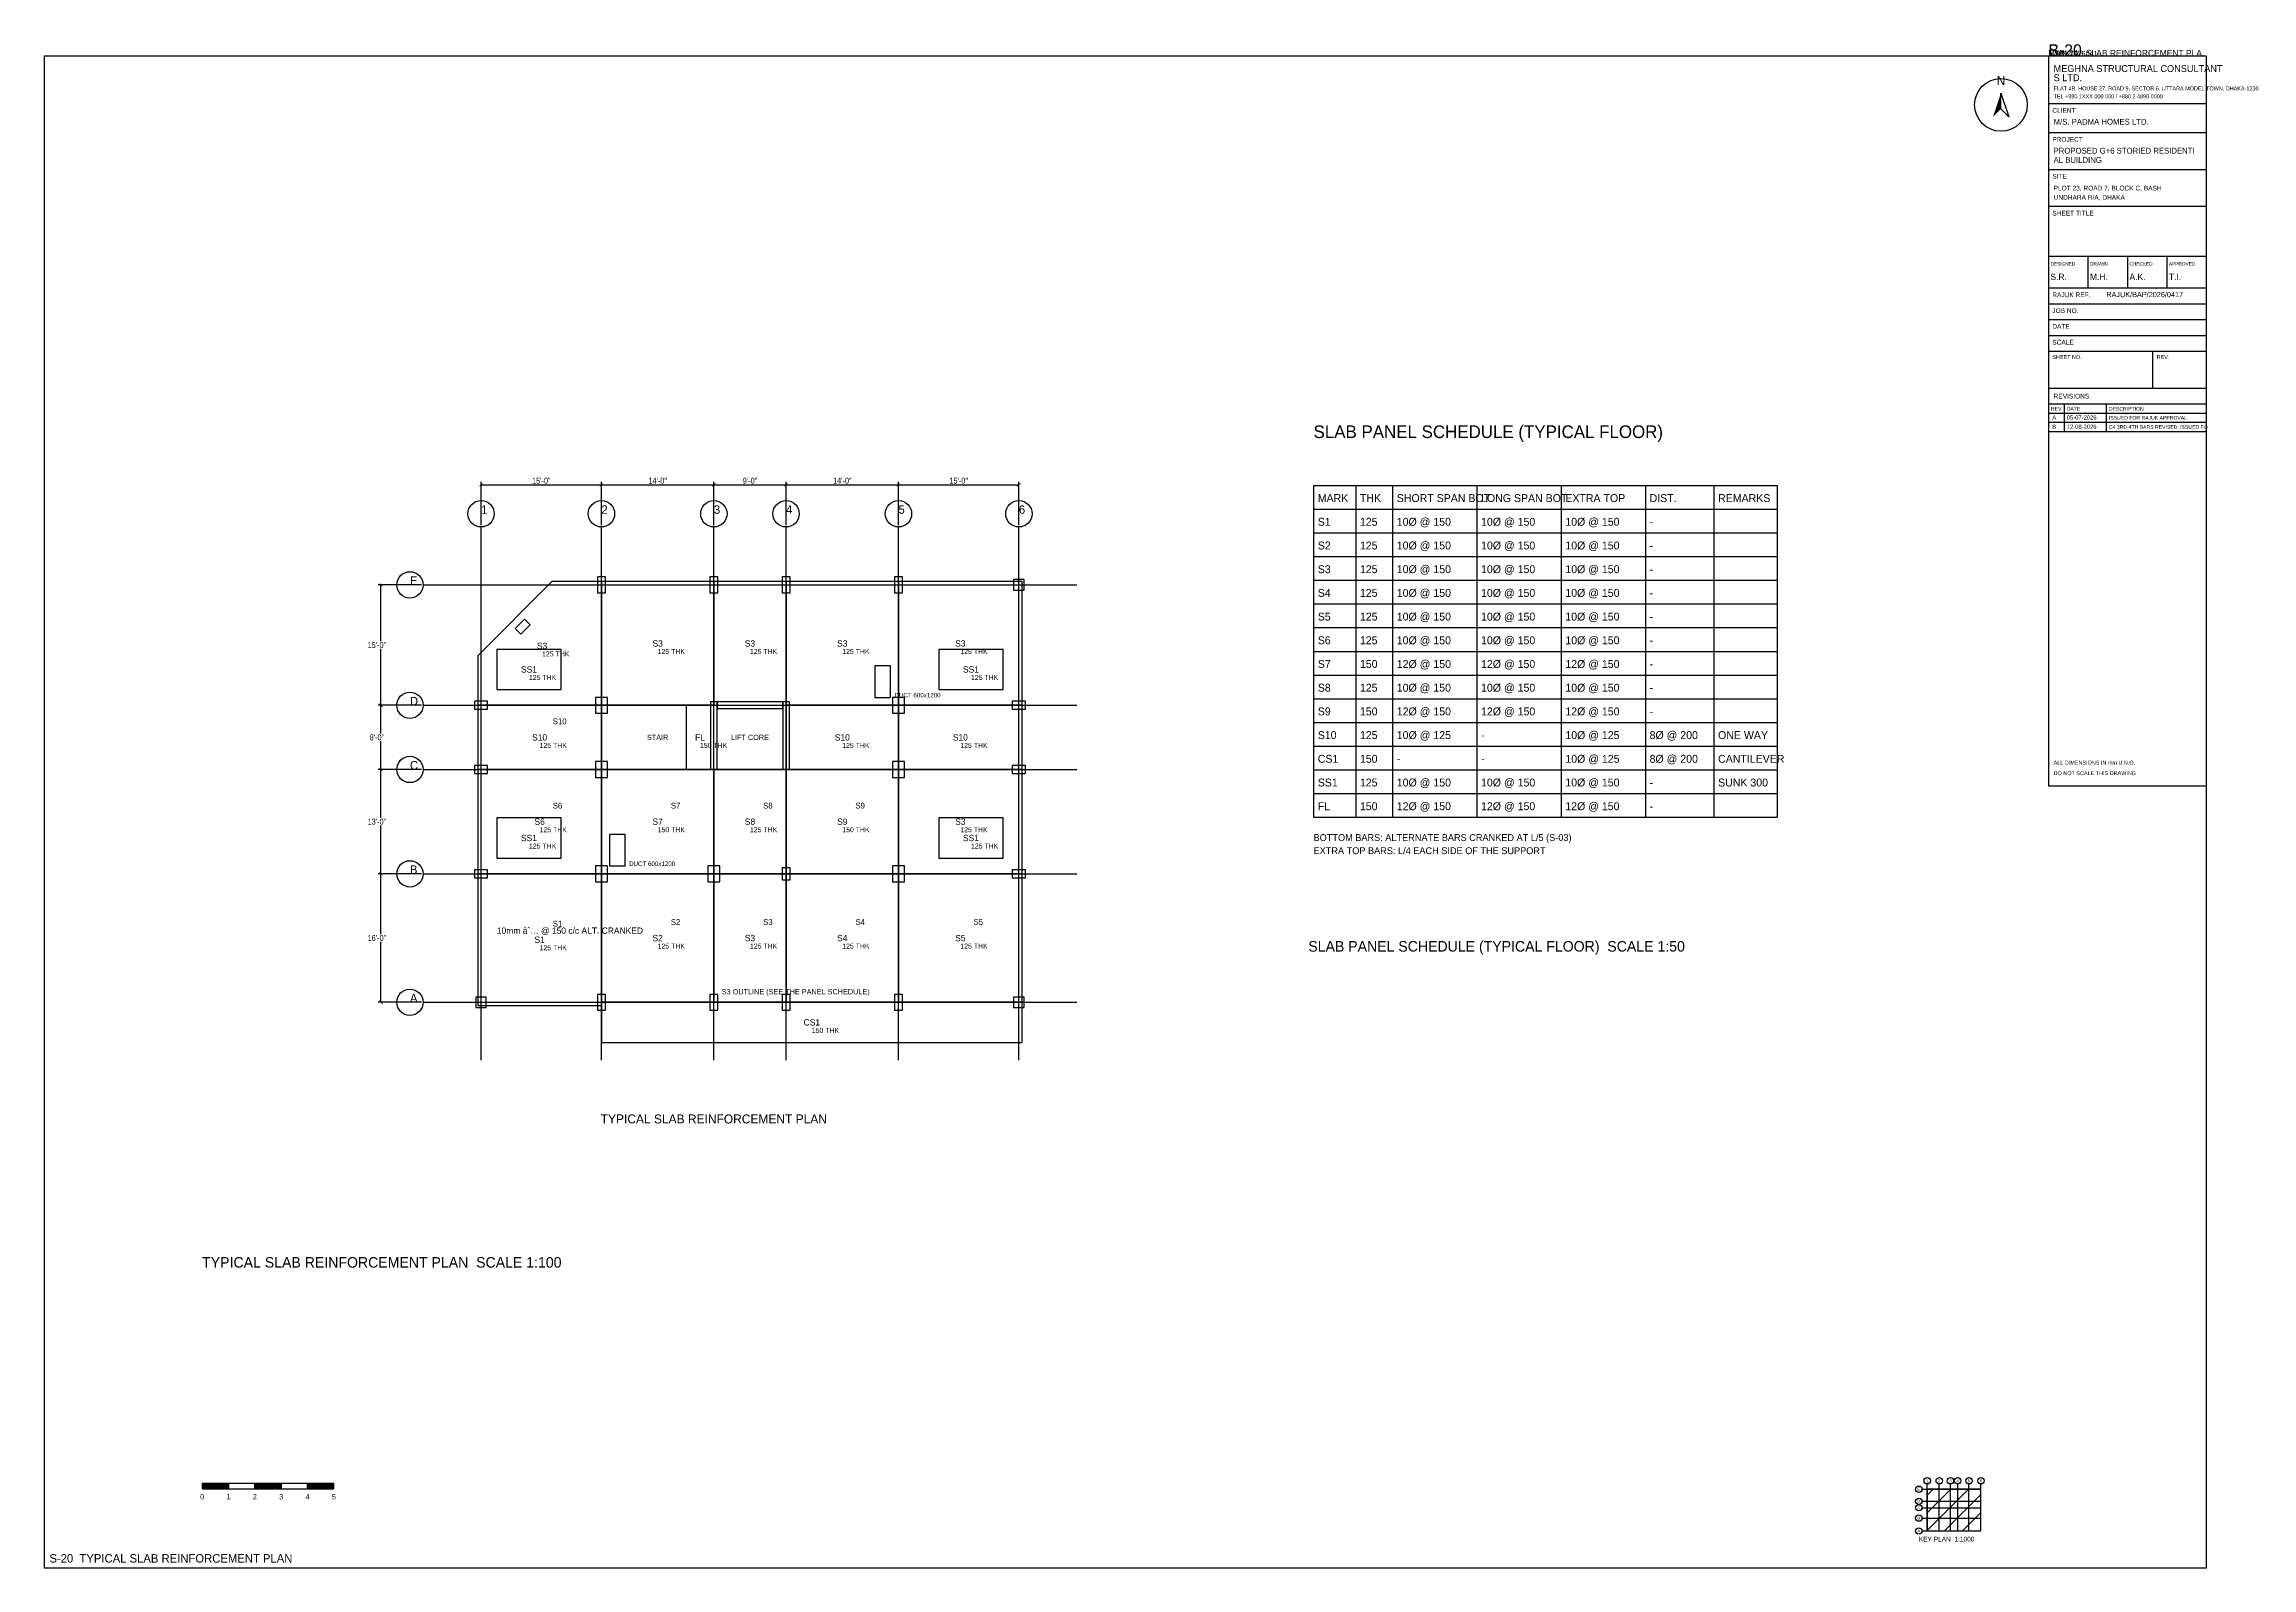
# Model space of a CAD drawing. Extents: x 1000 to 743527, y -207200 to 58857.
# Drawn here: x 377400 to 461227, y -137800 to -79943 of the extents above; entities that cross this region are included whole.
import ezdxf
from ezdxf.enums import TextEntityAlignment as Align

# ---------------------------------------------------------------- set-up
doc = ezdxf.new("R2010")
doc.units = 0
for name, color, linetype in [('Arrow', 7, 'Continuous'), ('Column', 1, 'Continuous'), ('Grid', 8, 'Continuous'), ('Grid Circle', 8, 'Continuous'), ('Grid text', 7, 'Continuous'), ('Hatch', 9, 'Continuous'), ('Inches Dimension', 6, 'Continuous'), ('Sheet', 7, 'Continuous'), ('Slab', 5, 'Continuous'), ('Text-1', 7, 'Continuous'), ('Text-2', 7, 'Continuous'), ('TITLE', 7, 'Continuous'), ('Wall', 1, 'Continuous')]:
    doc.layers.add(name, color=color, linetype=linetype)
doc.styles.add('OpenSansCondensed-Light', font='OpenSansCondensed-Light.ttf')
doc.dimstyles.new('EZDXF', dxfattribs={"dimtxt": 0.25, "dimasz": 0.175, "dimexe": 0.375, "dimexo": 0.125, "dimgap": 0.1, "dimtad": 1, "dimlfac": 100, "dimzin": 12, "dimdsep": 46, "dimtxsty": 'OpenSansCondensed-Light', "dimblk": 'ARCHTICK', "dimcen": 2.5, "dimazin": 3, "dimtfac": 0.5, "dimtmove": 2, "dimatfit": 3})

# ---------------------------------------------------------------- blocks, each defined once
blk = doc.blocks.new('TITLE_BLOCK')
at = {"layer": 'TITLE'}
for p, q in [((0, -18), (60, -18)), ((0, -29), (60, -29)), ((0, -43), (60, -43)), ((0, -57), (60, -57)), ((0, -76), (60, -76)), ((0, -76), (0, -88)), ((15, -76), (15, -88)), ((30, -76), (30, -88)), ((45, -76), (45, -88)), ((0, -88), (60, -88)), ((0, -94), (60, -94)), ((0, -100), (60, -100)), ((0, -106), (60, -106)), ((0, -112), (60, -112)), ((39.6, -112), (39.6, -126)), ((0, -126), (60, -126)), ((0, -132), (60, -132)), ((0, -132), (60, -132)), ((6, -132), (6, -142.5)), ((22, -132), (22, -142.5)), ((0, -135.5), (60, -135.5)), ((0, -139), (60, -139)), ((0, -142.5), (60, -142.5))]:
    blk.add_line(p, q, dxfattribs=at)
blk.add_lwpolyline([(0, -277), (60, -277), (60, 0), (0, 0)], close=True, dxfattribs=at)
at = {"layer": 'Text-1'}
for tag, height in [('JOBNO', 2), ('SCALE', 2), ('SHEETTITLE', 2.4), ('SHEETTITLE2', 2.4), ('DATE', 2), ('SHEETNO', 4.5), ('REV', 4.5)]:
    blk.add_attdef(tag, (0, 0), '', height=height, dxfattribs=at)
at = {"layer": 'TITLE'}
for s, height, p in [('S LTD.', 2.6, (2, -9.5)), ('MEGHNA STRUCTURAL CONSULTANT', 2.6, (2, -6)), ('TEL +880 1XXX 000 000 / +880 2 4890 0000', 1.5, (2, -16)), ('FLAT 4B, HOUSE 27, ROAD 9, SECTOR 6, UTTARA MODEL TOWN, DHAKA-1230', 1.5, (2, -13)), ('CLIENT', 1.8, (1.5, -21.5)), ('M/S. PADMA HOMES LTD.', 2.2, (2, -26)), ('PROJECT', 1.8, (1.5, -32.5)), ('AL BUILDING', 2.2, (2, -40.5)), ('PROPOSED G+6 STORIED RESIDENTI', 2.2, (2, -37)), ('SITE', 1.8, (1.5, -46.5)), ('PLOT 23, ROAD 7, BLOCK C, BASH', 1.8, (2, -51)), ('SHEET TITLE', 1.8, (1.5, -60.5)), ('UNDHARA R/A, DHAKA', 1.8, (2, -54.5)), ('DESIGNED', 1.3, (0.8, -79.5)), ('S.R.', 2.4, (0.8, -85)), ('DRAWN', 1.3, (15.8, -79.5)), ('M.H.', 2.4, (15.8, -85)), ('A.K.', 2.4, (30.8, -85)), ('CHECKED', 1.3, (30.8, -79.5)), ('APPROVED', 1.3, (45.8, -79.5)), ('T.I.', 2.4, (45.8, -85)), ('RAJUK REF.', 1.8, (1.5, -91.5)), ('RAJUK/BAP/2026/0417', 2, (22, -91.5)), ('JOB NO.', 1.8, (1.5, -97.5)), ('SCALE', 1.8, (1.5, -109.5)), ('DATE', 1.8, (1.5, -103.5)), ('SHEET NO.', 1.5, (1.5, -115)), ('REV.', 1.5, (41.1, -115)), ('REV', 1.4, (1, -134.6)), ('REVISIONS', 1.8, (2, -130)), ('DATE', 1.4, (7, -134.6)), ('DESCRIPTION', 1.4, (23, -134.6)), ('ALL DIMENSIONS IN mm U.N.O.', 1.5, (2, -269)), ('DO NOT SCALE THIS DRAWING', 1.5, (2, -273))]:
    blk.add_text(s, height=height, dxfattribs=at).set_placement(p)
blk = doc.blocks.new('NORTH_ARROW')
at = {"layer": 'Arrow'}
blk.add_lwpolyline([(0, 0), (3, -9), (0, -6)], close=True, dxfattribs=at)
blk.add_circle((0, -4.5), 10, dxfattribs=at)
blk.add_solid([(0, 0), (-3, -9), (0, -6)], dxfattribs=at)
at = {"layer": 'Text-1'}
blk.add_text('N', height=3.5, dxfattribs=at).set_placement((0, 3), align=Align.CENTER)
blk = doc.blocks.new('KEY_PLAN')
at = {"layer": 'Grid'}
for p, q in [((0, 0), (0, 17.8496)), ((4.572, 0), (4.572, 17.8496)), ((8.8392, 0), (8.8392, 17.8496)), ((11.5824, 0), (11.5824, 17.8496)), ((15.8496, 0), (15.8496, 17.8496)), ((20.4216, 0), (20.4216, 17.8496)), ((-2, 15.8496), (20.4216, 15.8496)), ((-2, 11.2776), (20.4216, 11.2776)), ((-2, 8.8392), (20.4216, 8.8392)), ((-2, 4.8768), (20.4216, 4.8768)), ((-2, 0), (20.4216, 0))]:
    blk.add_line(p, q, dxfattribs=at)
at = {"layer": 'Grid Circle'}
for centre in [(-3.2, 15.8496), (0, 19.0496), (4.572, 19.0496), (8.8392, 19.0496), (11.5824, 19.0496), (15.8496, 19.0496), (20.4216, 19.0496), (-3.2, 11.2776), (-3.2, 8.8392), (-3.2, 4.8768), (-3.2, 0)]:
    blk.add_circle(centre, 1.2, dxfattribs=at)
at = {"layer": 'Sheet'}
blk.add_lwpolyline([(0, 0), (20.4216, 0), (20.4216, 15.8496), (0, 15.8496)], close=True, dxfattribs=at)
at = {"layer": 'Grid text'}
for s, p in [('1', (0, 19.0496)), ('2', (4.572, 19.0496)), ('3', (8.8392, 19.0496)), ('4', (11.5824, 19.0496)), ('5', (15.8496, 19.0496)), ('6', (20.4216, 19.0496)), ('C', (-3.2, 8.8392)), ('D', (-3.2, 11.2776)), ('E', (-3.2, 15.8496)), ('A', (-3.2, 0)), ('B', (-3.2, 4.8768))]:
    blk.add_text(s, height=1.1, dxfattribs=at).set_placement(p, align=Align.MIDDLE_CENTER)
at = {"layer": 'Sheet'}
blk.add_text('KEY PLAN  1:1000', height=1.8, dxfattribs=at).set_placement((-3.2, -4))
blk = doc.blocks.new('SCALE_BAR')
at = {"layer": 'Sheet'}
h = blk.add_hatch(color=7, dxfattribs=at)
h.dxf.hatch_style = 1
h.paths.add_polyline_path([(0, 0), (10, 0), (10, 2), (0, 2)])
h = blk.add_hatch(color=7, dxfattribs=at)
h.dxf.hatch_style = 1
h.paths.add_polyline_path([(20, 0), (30, 0), (30, 2), (20, 2)])
h = blk.add_hatch(color=7, dxfattribs=at)
h.dxf.hatch_style = 1
h.paths.add_polyline_path([(40, 0), (50, 0), (50, 2), (40, 2)])
for points in [[(0, 0), (10, 0), (10, 2), (0, 2)], [(10, 0), (20, 0), (20, 2), (10, 2)], [(20, 0), (30, 0), (30, 2), (20, 2)], [(30, 0), (40, 0), (40, 2), (30, 2)], [(40, 0), (50, 0), (50, 2), (40, 2)]]:
    blk.add_lwpolyline(points, close=True, dxfattribs=at)
for s, p in [('0', (0, -4)), ('1', (10, -4)), ('2', (20, -4)), ('3', (30, -4)), ('4', (40, -4)), ('5', (50, -4))]:
    blk.add_text(s, height=2, dxfattribs=at).set_placement(p, align=Align.CENTER)
at = {"layer": 'Text-1'}
blk.add_attdef('UNIT', (0, 0), '', height=2, dxfattribs=at)
blk = doc.blocks.new('GRID_BUBBLE')
at = {"layer": 'Grid Circle'}
blk.add_circle((0, 0), 500, dxfattribs=at)
at = {"layer": 'Text-1'}
blk.add_attdef('GRID', (0, 0), '', height=320, dxfattribs=at)
blk = doc.blocks.new('_ARCHTICK')
at = {"color": 0, "linetype": 'BYBLOCK', "const_width": 0.15}
blk.add_lwpolyline([(-0.5, -0.5), (0.5, 0.5)], dxfattribs=at)

msp = doc.modelspace()

# ---------------------------------------------------------------- hatches: boundary and pattern name
at = {"layer": 'Hatch'}
h = msp.add_hatch(dxfattribs=at)
h.set_pattern_fill('ANSI31', scale=150)
h.paths.add_polyline_path([(448900, -136400), (450942.2, -136400), (450942.2, -134815), (448900, -134815)])

# ---------------------------------------------------------------- linework, layer by layer
for p, q in [((425600, -96700), (443200, -96700)), ((425600, -96700), (425600, -109300)), ((427200, -96700), (427200, -109300)), ((428600, -96700), (428600, -109300)), ((431800, -96700), (431800, -109300)), ((435000, -96700), (435000, -109300)), ((438200, -96700), (438200, -109300)), ((440800, -96700), (440800, -109300)), ((443200, -96700), (443200, -109300)), ((425600, -97600), (443200, -97600)), ((425600, -98500), (443200, -98500)), ((425600, -99400), (443200, -99400)), ((425600, -100300), (443200, -100300)), ((425600, -101200), (443200, -101200)), ((425600, -102100), (443200, -102100)), ((425600, -103000), (443200, -103000)), ((425600, -103900), (443200, -103900)), ((425600, -104800), (443200, -104800)), ((425600, -105700), (443200, -105700)), ((425600, -106600), (443200, -106600)), ((425600, -107500), (443200, -107500)), ((425600, -108400), (443200, -108400)), ((425600, -109300), (443200, -109300))]:
    msp.add_line(p, q)
at = {"layer": 'Column'}
for points in [[(398411.2, -100775.2), (398711.2, -100775.2), (398711.2, -100175.2), (398411.2, -100175.2)], [(402678.4, -100775.2), (402978.4, -100775.2), (402978.4, -100175.2), (402678.4, -100175.2)], [(405421.6, -100775.2), (405721.6, -100775.2), (405721.6, -100175.2), (405421.6, -100175.2)], [(409688.8, -100775.2), (409988.8, -100775.2), (409988.8, -100175.2), (409688.8, -100175.2)], [(414210.8, -100675.2), (414610.8, -100675.2), (414610.8, -100275.2), (414210.8, -100275.2)], [(395502.2, -102341.8), (395855.8, -101988.2), (395643.6, -101776.1), (395290.1, -102129.6)], [(398336.2, -105347.2), (398786.2, -105347.2), (398786.2, -104747.2), (398336.2, -104747.2)], [(409613.8, -105347.2), (410063.8, -105347.2), (410063.8, -104747.2), (409613.8, -104747.2)], [(393739.2, -105197.2), (394239.2, -105197.2), (394239.2, -104897.2), (393739.2, -104897.2)], [(414160.8, -105197.2), (414660.8, -105197.2), (414660.8, -104897.2), (414160.8, -104897.2)], [(398336.2, -107785.6), (398786.2, -107785.6), (398786.2, -107185.6), (398336.2, -107185.6)], [(409613.8, -107785.6), (410063.8, -107785.6), (410063.8, -107185.6), (409613.8, -107185.6)], [(393739.2, -107635.6), (394239.2, -107635.6), (394239.2, -107335.6), (393739.2, -107335.6)], [(414160.8, -107635.6), (414660.8, -107635.6), (414660.8, -107335.6), (414160.8, -107335.6)], [(393739.2, -111598), (394239.2, -111598), (394239.2, -111298), (393739.2, -111298)], [(398336.2, -111748), (398786.2, -111748), (398786.2, -111148), (398336.2, -111148)], [(402603.4, -111748), (403053.4, -111748), (403053.4, -111148), (402603.4, -111148)], [(405421.6, -111673), (405721.6, -111673), (405721.6, -111223), (405421.6, -111223)], [(409613.8, -111748), (410063.8, -111748), (410063.8, -111148), (409613.8, -111148)], [(414160.8, -111598), (414660.8, -111598), (414660.8, -111298), (414160.8, -111298)], [(393789.2, -116524.8), (394189.2, -116524.8), (394189.2, -116124.8), (393789.2, -116124.8)], [(398411.2, -116624.8), (398711.2, -116624.8), (398711.2, -116024.8), (398411.2, -116024.8)], [(402678.4, -116624.8), (402978.4, -116624.8), (402978.4, -116024.8), (402678.4, -116024.8)], [(405421.6, -116624.8), (405721.6, -116624.8), (405721.6, -116024.8), (405421.6, -116024.8)], [(409688.8, -116624.8), (409988.8, -116624.8), (409988.8, -116024.8), (409688.8, -116024.8)], [(414210.8, -116524.8), (414610.8, -116524.8), (414610.8, -116124.8), (414210.8, -116124.8)]]:
    msp.add_lwpolyline(points, close=True, dxfattribs=at)
at = {"layer": 'Grid'}
for p, q in [((393989.2, -118524.8), (393989.2, -98275.2)), ((398561.2, -118524.8), (398561.2, -98275.2)), ((402828.4, -118524.8), (402828.4, -98275.2)), ((405571.6, -118524.8), (405571.6, -98275.2)), ((409838.8, -118524.8), (409838.8, -98275.2)), ((414410.8, -118524.8), (414410.8, -98275.2)), ((391789.2, -100475.2), (416610.8, -100475.2)), ((391789.2, -105047.2), (416610.8, -105047.2)), ((391789.2, -107485.6), (416610.8, -107485.6)), ((391789.2, -111448), (416610.8, -111448)), ((391789.2, -116324.8), (416610.8, -116324.8))]:
    msp.add_line(p, q, dxfattribs=at)
at = {"layer": 'Sheet'}
msp.add_lwpolyline([(377400, -137800), (459500, -137800), (459500, -80400), (377400, -80400)], close=True, dxfattribs=at)
at = {"layer": 'Slab'}
for points in [[(393864.2, -116449.8), (398561.2, -116449.8), (398561.2, -117848.8), (414535.8, -117848.8), (414535.8, -100350.2), (396680.6, -100350.2), (393864.2, -103166.6)], [(393864.2, -105047.2), (398561.2, -105047.2), (398561.2, -100350.2), (396680.6, -100350.2), (393864.2, -103166.6)], [(398561.2, -105047.2), (402828.4, -105047.2), (402828.4, -100350.2), (398561.2, -100350.2)], [(402828.4, -105047.2), (405571.6, -105047.2), (405571.6, -100350.2), (402828.4, -100350.2)], [(405571.6, -105047.2), (409838.8, -105047.2), (409838.8, -100350.2), (405571.6, -100350.2)], [(409838.8, -105047.2), (414535.8, -105047.2), (414535.8, -100350.2), (409838.8, -100350.2)], [(394589.2, -104447.2), (397027.2, -104447.2), (397027.2, -102923.2), (394589.2, -102923.2)], [(411372.8, -104447.2), (413810.8, -104447.2), (413810.8, -102923.2), (411372.8, -102923.2)], [(408938.8, -104747.2), (409538.8, -104747.2), (409538.8, -103547.2), (408938.8, -103547.2)], [(393864.2, -107485.6), (398561.2, -107485.6), (398561.2, -105047.2), (393864.2, -105047.2)], [(398561.2, -107485.6), (402828.4, -107485.6), (402828.4, -105047.2), (398561.2, -105047.2)], [(401780.4, -107485.6), (402828.4, -107485.6), (402828.4, -105047.2), (401780.4, -105047.2)], [(405571.6, -107485.6), (409838.8, -107485.6), (409838.8, -105047.2), (405571.6, -105047.2)], [(409838.8, -107485.6), (414535.8, -107485.6), (414535.8, -105047.2), (409838.8, -105047.2)], [(393864.2, -111448), (398561.2, -111448), (398561.2, -107485.6), (393864.2, -107485.6)], [(398561.2, -111448), (402828.4, -111448), (402828.4, -107485.6), (398561.2, -107485.6)], [(402828.4, -111448), (405571.6, -111448), (405571.6, -107485.6), (402828.4, -107485.6)], [(405571.6, -111448), (409838.8, -111448), (409838.8, -107485.6), (405571.6, -107485.6)], [(409838.8, -111448), (414535.8, -111448), (414535.8, -107485.6), (409838.8, -107485.6)], [(394589.2, -110848), (397027.2, -110848), (397027.2, -109324), (394589.2, -109324)], [(411372.8, -110848), (413810.8, -110848), (413810.8, -109324), (411372.8, -109324)], [(398861.2, -111148), (399461.2, -111148), (399461.2, -109948), (398861.2, -109948)], [(393864.2, -116449.8), (398561.2, -116449.8), (398561.2, -111448), (393864.2, -111448)], [(398561.2, -116324.8), (402828.4, -116324.8), (402828.4, -111448), (398561.2, -111448)], [(402828.4, -116324.8), (405571.6, -116324.8), (405571.6, -111448), (402828.4, -111448)], [(405571.6, -116324.8), (409838.8, -116324.8), (409838.8, -111448), (405571.6, -111448)], [(409838.8, -116324.8), (414535.8, -116324.8), (414535.8, -111448), (409838.8, -111448)], [(398561.2, -116324.8), (398561.2, -117848.8), (414535.8, -117848.8), (414535.8, -116324.8)]]:
    msp.add_lwpolyline(points, close=True, dxfattribs=at)
at = {"layer": 'Slab', "elevation": 0}
msp.add_lwpolyline([(402828.4, -116324.8), (405571.6, -116324.8), (405571.6, -111448), (402828.4, -111448), (402829.4, -116324.8)], dxfattribs=at)
at = {"layer": 'Wall'}
for points in [[(402703.4, -107485.6), (402953.4, -107485.6), (402953.4, -104922.2), (402703.4, -104922.2)], [(402953.4, -105172.2), (405446.6, -105172.2), (405446.6, -104922.2), (402953.4, -104922.2)], [(405446.6, -107485.6), (405696.6, -107485.6), (405696.6, -104922.2), (405446.6, -104922.2)]]:
    msp.add_lwpolyline(points, close=True, dxfattribs=at)

# ---------------------------------------------------------------- block references
at = {"layer": 'Arrow', "xscale": 100, "yscale": 100}
msp.add_blockref('NORTH_ARROW', (451700, -81800), dxfattribs=at)
at = {"layer": 'Grid Circle'}
for p, values in [((393989.2, -97775.2), {'GRID': '1'}), ((398561.2, -97775.2), {'GRID': '2'}), ((402828.4, -97775.2), {'GRID': '3'}), ((405571.6, -97775.2), {'GRID': '4'}), ((409838.8, -97775.2), {'GRID': '5'}), ((414410.8, -97775.2), {'GRID': '6'}), ((391289.2, -100475.2), {'GRID': 'E'}), ((391289.2, -105047.2), {'GRID': 'D'}), ((391289.2, -107485.6), {'GRID': 'C'}), ((391289.2, -111448), {'GRID': 'B'}), ((391289.2, -116324.8), {'GRID': 'A'})]:
    msp.add_blockref('GRID_BUBBLE', p, dxfattribs=at).add_auto_attribs(values)
at = {"layer": 'Sheet', "xscale": 100, "yscale": 100}
msp.add_blockref('SCALE_BAR', (383400, -134800), dxfattribs=at).add_auto_attribs({'UNIT': 'm'})
msp.add_blockref('KEY_PLAN', (448900, -136400), dxfattribs=at)
at = {"layer": 'TITLE', "xscale": 100, "yscale": 100}
msp.add_blockref('TITLE_BLOCK', (453500, -80400), dxfattribs=at).add_auto_attribs({'SHEETTITLE': 'TYPICAL SLAB REINFORCEMENT PLA', 'SHEETTITLE2': 'N', 'JOBNO': 'MSC-2026-041', 'DATE': '12-08-2026', 'SCALE': '1:100', 'SHEETNO': 'S-20', 'REV': 'B'})

# ---------------------------------------------------------------- texts
at = {"layer": 'Sheet'}
for s, height, p in [('SLAB PANEL SCHEDULE (TYPICAL FLOOR)  SCALE 1:50', 400, (425400, -114400)), ('TYPICAL SLAB REINFORCEMENT PLAN  SCALE 1:100', 400, (383400, -126400)), ('S-20  TYPICAL SLAB REINFORCEMENT PLAN', 320, (377600, -137600))]:
    msp.add_text(s, height=height, dxfattribs=at).set_placement(p)
at = {"layer": 'Text-1'}
for s, height, p in [('SLAB PANEL SCHEDULE (TYPICAL FLOOR)', 480, (425600, -94900)), ('MARK', 300, (425760, -97330)), ('THK', 300, (427360, -97330)), ('SHORT SPAN BOT.', 300, (428760, -97330)), ('LONG SPAN BOT.', 300, (431960, -97330)), ('EXTRA TOP', 300, (435160, -97330)), ('DIST.', 300, (438360, -97330)), ('REMARKS', 300, (440960, -97330)), ('S1', 300, (425760, -98230)), ('125', 300, (427360, -98230)), ('10%%C @ 150', 300, (428760, -98230)), ('10%%C @ 150', 300, (431960, -98230)), ('10%%C @ 150', 300, (435160, -98230)), ('S2', 300, (425760, -99130)), ('125', 300, (427360, -99130)), ('10%%C @ 150', 300, (428760, -99130)), ('10%%C @ 150', 300, (431960, -99130)), ('10%%C @ 150', 300, (435160, -99130)), ('-', 300, (438360, -98230)), ('S3', 300, (425760, -100030)), ('125', 300, (427360, -100030)), ('10%%C @ 150', 300, (428760, -100030)), ('10%%C @ 150', 300, (431960, -100030)), ('10%%C @ 150', 300, (435160, -100030)), ('-', 300, (438360, -99130)), ('-', 300, (438360, -100030)), ('S4', 300, (425760, -100930)), ('125', 300, (427360, -100930)), ('10%%C @ 150', 300, (428760, -100930)), ('10%%C @ 150', 300, (431960, -100930)), ('10%%C @ 150', 300, (435160, -100930)), ('-', 300, (438360, -100930)), ('S5', 300, (425760, -101830)), ('125', 300, (427360, -101830)), ('10%%C @ 150', 300, (428760, -101830)), ('10%%C @ 150', 300, (431960, -101830)), ('10%%C @ 150', 300, (435160, -101830)), ('-', 300, (438360, -101830)), ('S6', 300, (425760, -102730)), ('125', 300, (427360, -102730)), ('10%%C @ 150', 300, (428760, -102730)), ('10%%C @ 150', 300, (431960, -102730)), ('10%%C @ 150', 300, (435160, -102730)), ('-', 300, (438360, -102730)), ('S7', 300, (425760, -103630)), ('150', 300, (427360, -103630)), ('12%%C @ 150', 300, (428760, -103630)), ('12%%C @ 150', 300, (431960, -103630)), ('12%%C @ 150', 300, (435160, -103630)), ('-', 300, (438360, -103630)), ('S8', 300, (425760, -104530)), ('125', 300, (427360, -104530)), ('10%%C @ 150', 300, (428760, -104530)), ('10%%C @ 150', 300, (431960, -104530)), ('10%%C @ 150', 300, (435160, -104530)), ('-', 300, (438360, -104530)), ('S9', 300, (425760, -105430)), ('150', 300, (427360, -105430)), ('12%%C @ 150', 300, (428760, -105430)), ('12%%C @ 150', 300, (431960, -105430)), ('12%%C @ 150', 300, (435160, -105430)), ('-', 300, (438360, -105430)), ('S10', 300, (425760, -106330)), ('125', 300, (427360, -106330)), ('10%%C @ 125', 300, (428760, -106330)), ('-', 300, (431960, -106330)), ('10%%C @ 125', 300, (435160, -106330)), ('8%%C @ 200', 300, (438360, -106330)), ('ONE WAY', 300, (440960, -106330)), ('CS1', 300, (425760, -107230)), ('150', 300, (427360, -107230)), ('-', 300, (428760, -107230)), ('-', 300, (431960, -107230)), ('10%%C @ 125', 300, (435160, -107230)), ('8%%C @ 200', 300, (438360, -107230)), ('CANTILEVER', 300, (440960, -107230)), ('SS1', 300, (425760, -108130)), ('125', 300, (427360, -108130)), ('10%%C @ 150', 300, (428760, -108130)), ('10%%C @ 150', 300, (431960, -108130)), ('10%%C @ 150', 300, (435160, -108130)), ('-', 300, (438360, -108130)), ('SUNK 300', 300, (440960, -108130)), ('FL', 300, (425760, -109030)), ('150', 300, (427360, -109030)), ('12%%C @ 150', 300, (428760, -109030)), ('12%%C @ 150', 300, (431960, -109030)), ('12%%C @ 150', 300, (435160, -109030)), ('-', 300, (438360, -109030)), ('10mm âˆ… @ 150 c/c ALT. CRANKED', 240, (394589.2, -113724.8))]:
    msp.add_text(s, height=height, dxfattribs=at).set_placement(p)
for s, height, p in [('S3', 240, (396306.3, -102792.3)), ('S3', 240, (400694.8, -102698.7)), ('S3', 240, (404200, -102698.7)), ('S3', 240, (407705.2, -102698.7)), ('S3', 240, (412187.3, -102698.7)), ('SS1', 240, (395808.2, -103685.2)), ('SS1', 240, (412591.8, -103685.2)), ('S10', 240, (396212.7, -106266.4)), ('STAIR', 200, (400694.8, -106266.4)), ('FL', 240, (402304.4, -106266.4)), ('LIFT CORE', 200, (404200, -106266.4)), ('S10', 240, (407705.2, -106266.4)), ('S10', 240, (412187.3, -106266.4)), ('S6', 240, (396212.7, -109466.8)), ('S7', 240, (400694.8, -109466.8)), ('S8', 240, (404200, -109466.8)), ('S9', 240, (407705.2, -109466.8)), ('S3', 240, (412187.3, -109466.8)), ('SS1', 240, (395808.2, -110086)), ('SS1', 240, (412591.8, -110086)), ('S1', 240, (396212.7, -113948.9)), ('S2', 240, (400694.8, -113886.4)), ('S3', 240, (404200, -113886.4)), ('S4', 240, (407705.2, -113886.4)), ('S5', 240, (412187.3, -113886.4)), ('CS1', 240, (406548.5, -117086.8))]:
    msp.add_text(s, height=height, dxfattribs=at).set_placement(p, align=Align.MIDDLE_CENTER)
msp.add_text('TYPICAL SLAB REINFORCEMENT PLAN', height=340, dxfattribs=at).set_placement((402828.4, -120924.8), align=Align.CENTER)
at = {"layer": 'Text-2'}
for s, height, p in [('125 THK', 190, (396306.3, -103192.3)), ('125 THK', 190, (400694.8, -103098.7)), ('125 THK', 190, (404200, -103098.7)), ('125 THK', 190, (407705.2, -103098.7)), ('125 THK', 190, (412187.3, -103098.7)), ('125 THK', 190, (395808.2, -104085.2)), ('125 THK', 190, (412591.8, -104085.2)), ('DUCT 600x1200', 170, (409688.8, -104747.2)), ('S10', 220, (396712.7, -105766.4)), ('125 THK', 190, (396212.7, -106666.4)), ('150 THK', 190, (402304.4, -106666.4)), ('125 THK', 190, (407705.2, -106666.4)), ('125 THK', 190, (412187.3, -106666.4)), ('S6', 220, (396712.7, -108966.8)), ('S7', 220, (401194.8, -108966.8)), ('S8', 220, (404700, -108966.8)), ('S9', 220, (408205.2, -108966.8)), ('125 THK', 190, (396212.7, -109866.8)), ('150 THK', 190, (400694.8, -109866.8)), ('125 THK', 190, (404200, -109866.8)), ('150 THK', 190, (407705.2, -109866.8)), ('125 THK', 190, (412187.3, -109866.8)), ('125 THK', 190, (395808.2, -110486)), ('125 THK', 190, (412591.8, -110486)), ('BOTTOM BARS: ALTERNATE BARS CRANKED AT L/5 (S-03)', 260, (425600, -110200)), ('EXTRA TOP BARS: L/4 EACH SIDE OF THE SUPPORT', 260, (425600, -110700)), ('DUCT 600x1200', 170, (399611.2, -111148)), ('S2', 220, (401194.8, -113386.4)), ('S3', 220, (404700, -113386.4)), ('S4', 220, (408205.2, -113386.4)), ('S5', 220, (412687.3, -113386.4)), ('S1', 220, (396712.7, -113448.9)), ('125 THK', 190, (396212.7, -114348.9)), ('125 THK', 190, (400694.8, -114286.4)), ('125 THK', 190, (404200, -114286.4)), ('125 THK', 190, (407705.2, -114286.4)), ('125 THK', 190, (412187.3, -114286.4)), ('S3 OUTLINE (SEE THE PANEL SCHEDULE)', 200, (403128.4, -116024.8)), ('150 THK', 190, (406548.5, -117486.8))]:
    msp.add_text(s, height=height, dxfattribs=at).set_placement(p)
at = {"layer": 'TITLE'}
for s, height, p in [('A', 160, (453650, -94200)), ('B', 160, (453650, -94550)), ('05-07-2026', 160, (454200, -94200)), ('12-08-2026', 160, (454200, -94550)), ('C4 3RD-4TH BARS REVISED; ISSUED FO', 140, (455800, -94550)), ('ISSUED FOR RAJUK APPROVAL', 140, (455800, -94200))]:
    msp.add_text(s, height=height, dxfattribs=at).set_placement(p)

# ---------------------------------------------------------------- dimensions: what is measured, and where the dimension line sits
at = {"layer": 'Inches Dimension'}
for base, p1, p2, text in [((393989.2, -96675.2), (393989.2, -98275.2), (398561.2, -98275.2), '15\'-0"'), ((398561.2, -96675.2), (398561.2, -98275.2), (402828.4, -98275.2), '14\'-0"'), ((402828.4, -96675.2), (402828.4, -98275.2), (405571.6, -98275.2), '9\'-0"'), ((405571.6, -96675.2), (405571.6, -98275.2), (409838.8, -98275.2), '14\'-0"'), ((409838.8, -96675.2), (409838.8, -98275.2), (414410.8, -98275.2), '15\'-0"')]:
    msp.add_linear_dim(base=base, p1=p1, p2=p2, text=text, dimstyle='EZDXF', override={"dimtxt": 220, "dimasz": 132, "dimexe": 110, "dimexo": 66, "dimgap": 44, "dimtad": 1, "dimtih": 1, "dimtoh": 1, "dimdec": 0, "dimlfac": 1}, dxfattribs=at).render()
for base, p1, p2, text in [((390189.2, -105047.2), (391789.2, -105047.2), (391789.2, -100475.2), '15\'-0"'), ((390189.2, -107485.6), (391789.2, -107485.6), (391789.2, -105047.2), '8\'-0"'), ((390189.2, -111448), (391789.2, -111448), (391789.2, -107485.6), '13\'-0"'), ((390189.2, -116324.8), (391789.2, -116324.8), (391789.2, -111448), '16\'-0"')]:
    msp.add_linear_dim(base=base, p1=p1, p2=p2, angle=90, text=text, dimstyle='EZDXF', override={"dimtxt": 220, "dimasz": 132, "dimexe": 110, "dimexo": 66, "dimgap": 44, "dimtad": 1, "dimtih": 1, "dimtoh": 1, "dimdec": 0, "dimlfac": 1}, dxfattribs=at).render()

doc.saveas('drawing.dxf')
